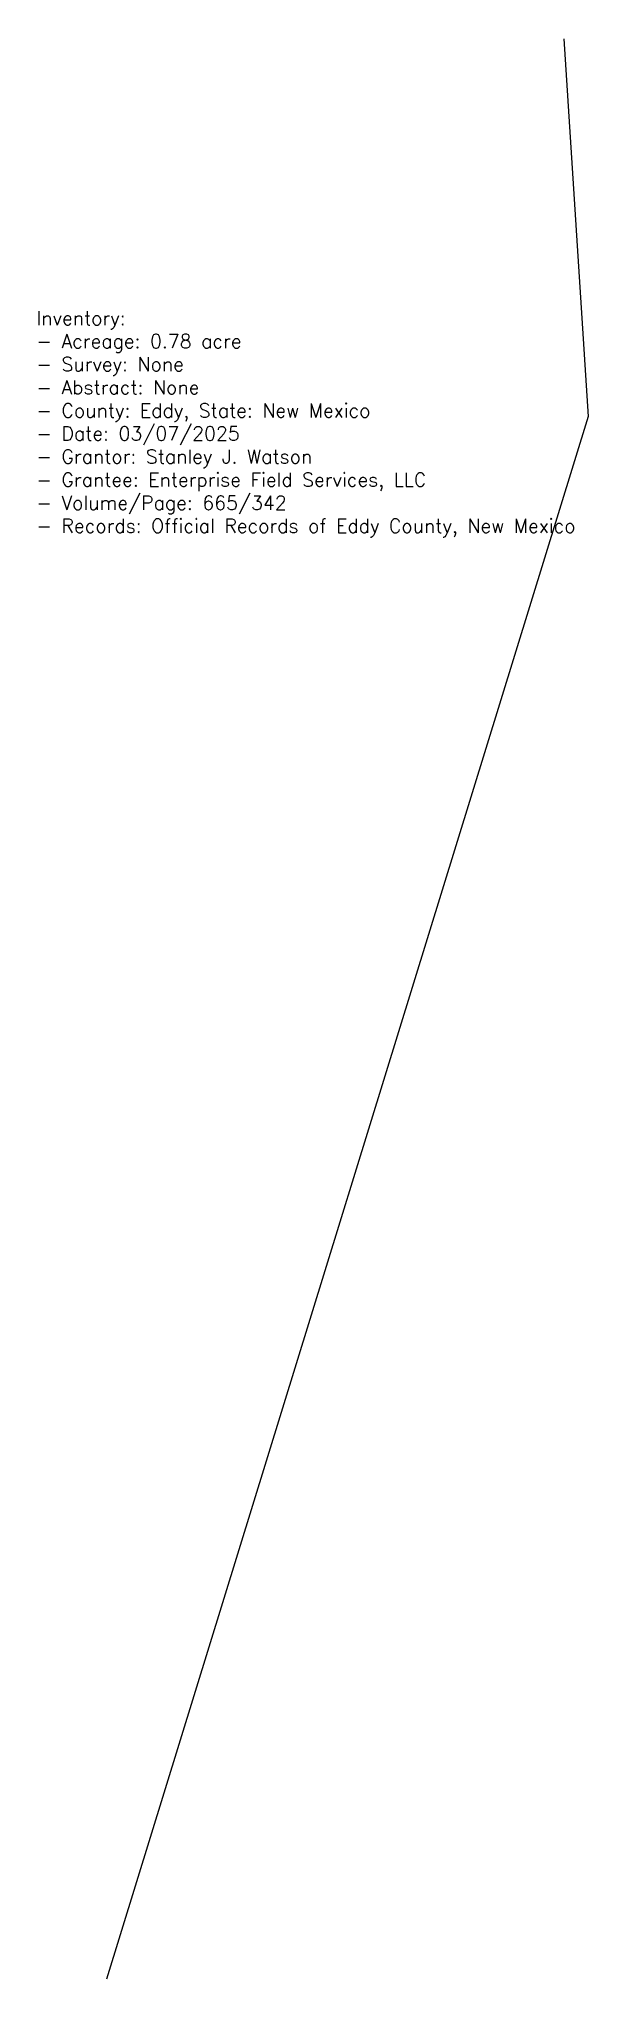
# Model space of a CAD drawing. Header units: feet. Extents: x -946 to 44, y -3502 to 0.
import ezdxf

# ---------------------------------------------------------------- set-up
doc = ezdxf.new("R2010")
doc.units = ezdxf.units.FT
doc.header["$MEASUREMENT"] = 0
doc.styles.get("Standard").update_dxf_attribs({"font": 'simplex.shx'})

msp = doc.modelspace()

# ---------------------------------------------------------------- linework, layer by layer
msp.add_lwpolyline([(0, 0), (44, -682), (-824.5, -3502.5)])

# ---------------------------------------------------------------- texts
at = {"insert": (-950.5, -491.6), "char_height": 25, "attachment_point": 1}
msp.add_mtext('Inventory:^J- Acreage: 0.78 acre^J- Survey: None^J- Abstract: None^J- County: Eddy, State: New Mexico^J- Date: 03/07/2025^J- Grantor: Stanley J. Watson^J- Grantee: Enterprise Field Services, LLC^J- Volume/Page: 665/342^J- Records: Official Records of Eddy County, New Mexico', dxfattribs=at)

doc.saveas('drawing.dxf')
